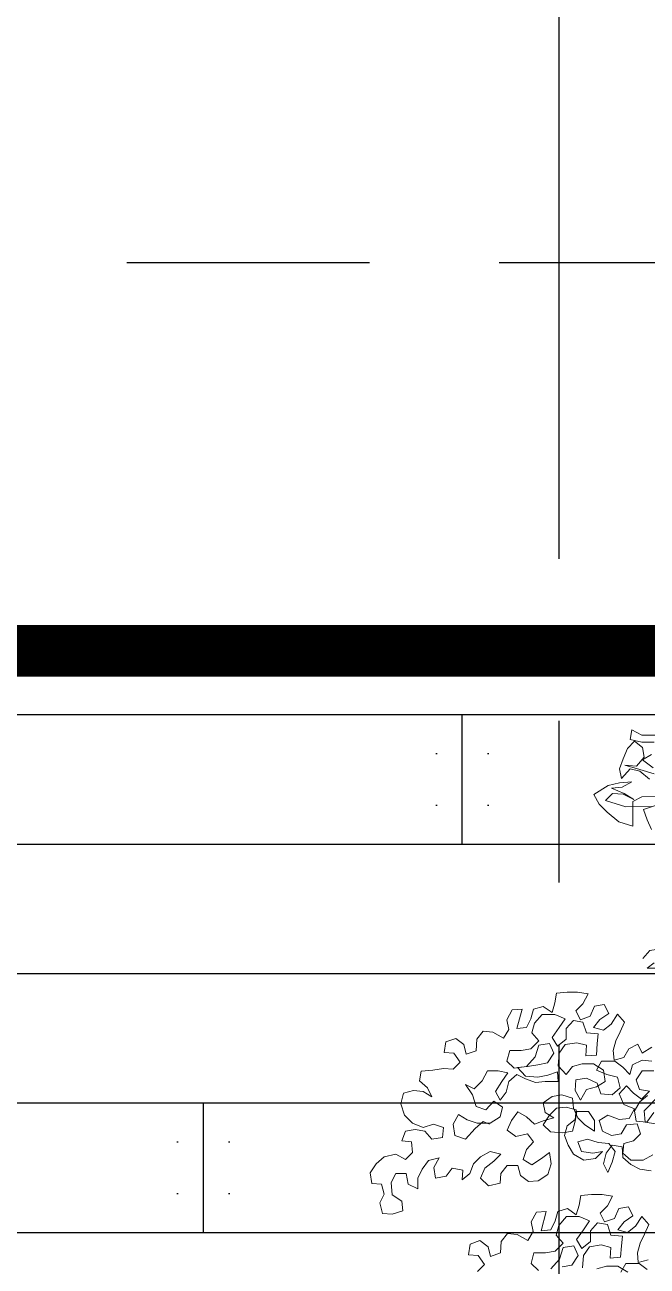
# Model space of a CAD drawing. Header units: metres. Extents: x -58 to 722, y -1100 to 345.
# Drawn here: x 242.201 to 242.682, y -482.747 to -481.788 of the extents above; entities that cross this region are included whole.
import ezdxf

# ---------------------------------------------------------------- set-up
doc = ezdxf.new("R2010")
doc.units = ezdxf.units.M
doc.header["$MEASUREMENT"] = 0
for name, pattern in [('CENTER2', [1.125, 0.75, -0.125, 0.125, -0.125]), ('CENTERX2', [4, 2.5, -0.5, 0.5, -0.5]), ('HIDDEN2', [0.1875, 0.125, -0.0625])]:
    doc.linetypes.add(name, pattern=pattern)
doc.layers.add('FSR_ARQ_006ARBOLES', color=74, linetype='Continuous', lineweight=0)
doc.layers.add('muro bajo', color=33, linetype='Continuous', lineweight=9)
for name, color, linetype in [('FSR_ARQ_007PROYECCIONES', 200, 'HIDDEN2'), ('FSR_ARQ_008MOBILIARIO', 115, 'Continuous'), ('FSR_ARQ_016EJES', 135, 'CENTER2')]:
    doc.layers.add(name, color=color, linetype=linetype)

# ---------------------------------------------------------------- blocks, each defined once
blk = doc.blocks.new('arboles fsr 01')
at = {"layer": 'FSR_ARQ_006ARBOLES'}
for points in [[(186.8037, -34.955), (186.8273, -34.955), (186.8352, -34.9507), (186.8366, -34.9586), (186.8273, -34.9607), (186.8173, -34.9607)], [(186.8194, -34.9707), (186.8266, -34.975), (186.818, -34.9815)], [(186.8194, -35.0315), (186.823, -35.0237), (186.8258, -35.0151), (186.813, -35.0108)], [(186.8151, -35.0044), (186.8273, -35.0051), (186.8344, -35.0087), (186.8344, -35.0287), (186.8459, -35.0251), (186.8552, -35.0173), (186.8616, -35.0108), (186.8659, -35.003), (186.8545, -34.9958), (186.8452, -34.9937), (186.8352, -34.9929), (186.843, -34.9972), (186.8516, -34.9979), (186.8416, -35.0022), (186.8337, -35.0072), (186.8423, -35.0029), (186.8509, -35.0022), (186.8566, -35.008), (186.8401, -35.013), (186.8194, -35.0129)], [(186.8209, -34.9908), (186.8287, -34.9843), (186.8366, -34.9822), (186.8437, -34.9901), (186.8452, -34.9822), (186.8423, -34.9743), (186.8388, -34.9658), (186.833, -34.96), (186.8266, -34.965), (186.8252, -34.9729), (186.8316, -34.9801), (186.8409, -34.9793), (186.8287, -34.9829), (186.8173, -34.9865)], [(186.8264, -35.1357), (186.8207, -35.1293), (186.8121, -35.1278), (186.8028, -35.1307), (186.8078, -35.1379), (186.8142, -35.1436), (186.8228, -35.1436), (186.8171, -35.1393)], [(186.8161, -35.2695), (186.8246, -35.2681), (186.8254, -35.2588), (186.8139, -35.2473)], [(186.8225, -35.2466), (186.8289, -35.2516), (186.8332, -35.2588), (186.8318, -35.2674), (186.8232, -35.2681), (186.8175, -35.2602)], [(186.8175, -35.2266), (186.8268, -35.2266), (186.8318, -35.2338), (186.829, -35.2416), (186.8211, -35.243), (186.8275, -35.2495), (186.834, -35.2445), (186.8397, -35.2388), (186.8454, -35.2452), (186.8418, -35.2538), (186.8332, -35.2574), (186.8375, -35.2652), (186.8454, -35.2659), (186.8547, -35.2624), (186.8618, -35.2667), (186.859, -35.2753), (186.8518, -35.2788), (186.8439, -35.2774), (186.8397, -35.2702), (186.8311, -35.2695), (186.8282, -35.2774), (186.8339, -35.2831), (186.8418, -35.2853), (186.8425, -35.2931), (186.8361, -35.2988), (186.826, -35.2988), (186.8182, -35.2945)], [(186.8196, -35.3074), (186.8289, -35.306), (186.836, -35.3024), (186.8425, -35.2967), (186.8432, -35.2881), (186.8511, -35.2867), (186.8561, -35.2931), (186.8582, -35.3017), (186.8546, -35.3089), (186.8511, -35.3003), (186.8489, -35.2917), (186.8539, -35.2853), (186.8625, -35.2846), (186.8711, -35.2817), (186.879, -35.2839), (186.8761, -35.2917), (186.8668, -35.2931), (186.8589, -35.2917), (186.8647, -35.2974), (186.874, -35.2989), (186.8825, -35.2939), (186.8868, -35.2867), (186.8897, -35.2789), (186.8876, -35.271), (186.8811, -35.266), (186.8804, -35.2581), (186.8883, -35.256), (186.8962, -35.2567), (186.9019, -35.2624), (186.9069, -35.2703), (186.9012, -35.276), (186.8911, -35.2767), (186.8833, -35.2753), (186.8811, -35.2674), (186.8797, -35.2595), (186.8704, -35.2595), (186.8654, -35.2667), (186.8654, -35.2753), (186.8733, -35.2703), (186.879, -35.2645), (186.8826, -35.2567), (186.8833, -35.2488), (186.8919, -35.246), (186.8997, -35.2474), (186.9069, -35.2524), (186.9055, -35.2603), (186.8983, -35.2646), (186.9062, -35.2667), (186.914, -35.2696), (186.9205, -35.2639), (186.9276, -35.2596), (186.9326, -35.2667), (186.9362, -35.2746), (186.929, -35.2796), (186.9197, -35.2775), (186.9147, -35.2839), (186.9205, -35.2903), (186.9233, -35.2982), (186.9161, -35.3025), (186.9083, -35.2975), (186.9019, -35.2925), (186.9004, -35.3018), (186.9033, -35.3103), (186.9111, -35.3154), (186.919, -35.3161), (186.9254, -35.3111), (186.9276, -35.3032), (186.9362, -35.3032), (186.9412, -35.3097), (186.9419, -35.3175), (186.9512, -35.3197), (186.9576, -35.3133), (186.9541, -35.3054), (186.9469, -35.2997), (186.9412, -35.2939), (186.9498, -35.2918), (186.9576, -35.2961), (186.9634, -35.3018), (186.9662, -35.3097), (186.9726, -35.3147), (186.9719, -35.3068), (186.9805, -35.3054), (186.9855, -35.3118), (186.9941, -35.3133), (186.9955, -35.3047), (186.9912, -35.2968), (186.9998, -35.299), (187.0048, -35.3061), (187.0084, -35.3133), (187.0084, -35.3219), (187.0163, -35.3183), (187.0177, -35.3097), (187.0263, -35.3097), (187.0299, -35.3169), (187.0291, -35.3269), (187.0213, -35.3319), (187.0205, -35.3398), (187.0291, -35.3426), (187.037, -35.3419), (187.0391, -35.3334), (187.0356, -35.3262), (187.0377, -35.3183), (187.0456, -35.3176), (187.047, -35.309), (187.042, -35.3019), (187.0356, -35.2962), (187.0263, -35.294), (187.0184, -35.2983), (187.0127, -35.2926), (187.0134, -35.284), (187.0213, -35.2833), (187.0184, -35.2754), (187.0106, -35.274), (187.0027, -35.2754), (186.997, -35.2818), (186.9884, -35.2804), (186.9877, -35.2725), (186.9956, -35.2697), (187.0041, -35.2725), (187.0127, -35.269), (187.0192, -35.2625), (187.022, -35.2532), (187.0199, -35.2447), (187.012, -35.2425), (187.0042, -35.2432), (186.997, -35.2475), (187.0006, -35.2403), (187.007, -35.2346), (187.0056, -35.2268), (186.9963, -35.226), (186.9877, -35.2246), (186.9799, -35.2253), (186.9742, -35.2196), (186.9792, -35.2124), (186.987, -35.2117), (186.9856, -35.2031), (186.9777, -35.2003), (186.9713, -35.2053), (186.9692, -35.2131), (186.9613, -35.2103), (186.9606, -35.201), (186.9556, -35.1945), (186.9477, -35.1952), (186.9391, -35.2002), (186.9348, -35.1931), (186.9363, -35.1852), (186.932, -35.1773), (186.9241, -35.1766), (186.9284, -35.1924), (186.9205, -35.1916), (186.917, -35.1845), (186.9148, -35.1766), (186.907, -35.1745), (186.8998, -35.1795), (186.8977, -35.1716), (186.8963, -35.1637), (186.8877, -35.163), (186.8791, -35.163), (186.8705, -35.1644), (186.8748, -35.1723), (186.8805, -35.178), (186.8769, -35.1852), (186.8691, -35.1823), (186.8655, -35.1744), (186.8576, -35.173), (186.854, -35.1801), (186.8612, -35.1851), (186.8662, -35.1916), (186.8583, -35.1937), (186.8519, -35.1887), (186.8469, -35.1808), (186.8412, -35.1873), (186.8447, -35.1951), (186.8483, -35.2023), (186.8504, -35.2102), (186.8497, -35.218), (186.8418, -35.2159), (186.8376, -35.2087), (186.8304, -35.2051), (186.8268, -35.2123), (186.819, -35.2073)], [(186.819, -35.2187), (186.8268, -35.218), (186.8347, -35.2216), (186.8368, -35.2295), (186.8426, -35.2237), (186.849, -35.2187), (186.8597, -35.2188), (186.864, -35.2259), (186.8554, -35.2295), (186.8468, -35.2316), (186.8447, -35.2402), (186.8511, -35.2459), (186.8604, -35.2452), (186.8633, -35.2366), (186.8719, -35.2324), (186.8805, -35.2338), (186.8812, -35.2424), (186.8769, -35.2502), (186.8719, -35.2417), (186.864, -35.2395), (186.8568, -35.2352), (186.8583, -35.2259), (186.8662, -35.2209), (186.8755, -35.2209), (186.8833, -35.2231), (186.8883, -35.2295), (186.8948, -35.2224), (186.8941, -35.2124), (186.8891, -35.2052), (186.8798, -35.2038), (186.8719, -35.2059), (186.8726, -35.2145), (186.864, -35.2138), (186.8633, -35.2045), (186.8626, -35.1966), (186.8719, -35.1959), (186.8748, -35.1873), (186.8826, -35.1859), (186.8884, -35.1923), (186.8883, -35.2009), (186.8955, -35.2066), (186.8998, -35.1995), (186.8941, -35.1916), (186.8891, -35.1845), (186.8977, -35.1809), (186.9077, -35.1809), (186.9141, -35.1881), (186.9162, -35.1959), (186.9105, -35.2024), (186.9169, -35.2088), (186.9248, -35.2102), (186.9341, -35.2102), (186.9363, -35.2188), (186.9305, -35.2245), (186.9205, -35.2231), (186.9134, -35.2152), (186.9105, -35.2059), (186.9019, -35.2045), (186.8984, -35.2124), (186.9034, -35.2202), (186.9112, -35.2217), (186.9198, -35.2231), (186.9277, -35.2238), (186.9212, -35.231), (186.9112, -35.2317), (186.9033, -35.2302), (186.8955, -35.2274), (186.8948, -35.2352), (186.9055, -35.2352), (186.9133, -35.236), (186.9212, -35.2331), (186.9284, -35.2295), (186.9348, -35.2353), (186.9369, -35.2439), (186.9419, -35.2503), (186.9455, -35.2432), (186.9405, -35.2353), (186.9355, -35.2281), (186.9434, -35.2267), (186.952, -35.2267), (186.9563, -35.2346), (186.9627, -35.241), (186.9698, -35.2375), (186.9641, -35.246), (186.9612, -35.2553), (186.9534, -35.2582), (186.9469, -35.251), (186.9398, -35.256), (186.9419, -35.2639), (186.9498, -35.2689), (186.9605, -35.2689), (186.9684, -35.2661), (186.9755, -35.2618), (186.9798, -35.2696), (186.9784, -35.2789), (186.9698, -35.2818), (186.9619, -35.2732), (186.9555, -35.2675), (186.9505, -35.2696)], [(186.9602, -35.3889), (186.9545, -35.3831), (186.9595, -35.376), (186.9674, -35.3753), (186.966, -35.3667), (186.9581, -35.3638), (186.9516, -35.3688), (186.9495, -35.3767), (186.9416, -35.3738), (186.9409, -35.3645), (186.9359, -35.3581), (186.9281, -35.3588), (186.9195, -35.3638), (186.9152, -35.3566), (186.9166, -35.3488), (186.9123, -35.3409), (186.9045, -35.3402), (186.9087, -35.3559), (186.9009, -35.3552), (186.8973, -35.348), (186.8952, -35.3402), (186.8873, -35.338), (186.8802, -35.343), (186.878, -35.3352), (186.8766, -35.3273), (186.868, -35.3266), (186.8594, -35.3266), (186.8508, -35.328), (186.8551, -35.3358), (186.8608, -35.3416), (186.8573, -35.3487), (186.8494, -35.3459), (186.8458, -35.338), (186.838, -35.3365), (186.8344, -35.3437), (186.8415, -35.3487), (186.8465, -35.3552), (186.8387, -35.3573), (186.8322, -35.3523), (186.8272, -35.3444), (186.8215, -35.3508), (186.8251, -35.3587), (186.8286, -35.3659), (186.8308, -35.3737), (186.8301, -35.3816), (186.8222, -35.3794)], [(186.8229, -35.3873), (186.8293, -35.3823), (186.8401, -35.3823), (186.8443, -35.3895)], [(186.8386, -35.3895), (186.8465, -35.3845), (186.8558, -35.3845), (186.8637, -35.3866)], [(186.8751, -35.3859), (186.8744, -35.3759), (186.8694, -35.3688), (186.8601, -35.3673), (186.8522, -35.3695), (186.8529, -35.378), (186.8444, -35.3773), (186.8437, -35.368), (186.8429, -35.3602), (186.8522, -35.3594), (186.8551, -35.3509), (186.863, -35.3494), (186.8687, -35.3559), (186.8687, -35.3645), (186.8758, -35.3702), (186.8801, -35.363), (186.8744, -35.3552), (186.8694, -35.348), (186.878, -35.3445), (186.888, -35.3445), (186.8944, -35.3516), (186.8966, -35.3595), (186.8909, -35.3659), (186.8973, -35.3724), (186.9052, -35.3738), (186.9145, -35.3738), (186.9166, -35.3824), (186.9109, -35.3881)], [(186.9009, -35.3867), (186.8937, -35.3788), (186.8909, -35.3695), (186.8823, -35.3681), (186.8787, -35.3759), (186.8837, -35.3838), (186.8916, -35.3852)]]:
    blk.add_lwpolyline(points, dxfattribs=at)

msp = doc.modelspace()

# ---------------------------------------------------------------- hatches: boundary and pattern name
at = {"layer": 'FSR_ARQ_008MOBILIARIO', "ltscale": 0.005}
h = msp.add_hatch(dxfattribs=at)
h.set_pattern_fill('BOARDWN', color=256, scale=0.05, pattern_type=2)
h.set_pattern_definition([(0, (241.93889, -478.3208), (0, 0.1), []), (90, (241.9389, -478.3208), (-0.2, 0.2), [0.1, -0.7]), (90, (241.9589, -478.2908), (-0.2, 0.2), [0, -0.04, 0, -0.76]), (90, (242.7189, -478.2908), (-0.2, 0.2), [0, -0.04, 0, -0.76]), (90, (242.3389, -478.2208), (-0.2, 0.2), [0.1, -0.7]), (90, (242.3189, -478.1908), (-0.2, 0.2), [0, -0.04, 0, -0.76]), (90, (242.3589, -478.1908), (-0.2, 0.2), [0, -0.04, 0, -0.76])])
h.paths.add_polyline_path([(244.33859, -482.2444), (241.83859, -482.2544), (241.83859, -484.65142), (244.33859, -484.65142)])

# ---------------------------------------------------------------- linework, layer by layer
at = {"layer": 'FSR_ARQ_007PROYECCIONES', "ltscale": 1.5}
for p, q in [((231.92999, -481.97142), (248.29485, -481.97142)), ((231.92999, -482.27142), (248.29485, -482.27142))]:
    msp.add_line(p, q, dxfattribs=at)
at = {"layer": 'FSR_ARQ_016EJES', "linetype": 'CENTERX2', "ltscale": 0.25}
msp.add_line((242.61359, -474.57542), (242.61359, -485.60006), dxfattribs=at)
at = {"layer": 'muro bajo', "ltscale": 0.005, "const_width": 0.04}
msp.add_lwpolyline([(236.43859, -478.21142), (244.33859, -478.21142), (244.33859, -482.27142), (236.43859, -482.27142)], close=True, dxfattribs=at)
at = {"layer": 'muro bajo', "ltscale": 0.005}
for points in [[(236.43859, -482.26142), (244.33859, -482.26142)], [(236.43859, -482.27142), (244.33859, -482.27142)]]:
    msp.add_lwpolyline(points, dxfattribs=at)

# ---------------------------------------------------------------- block references
at = {"layer": 'FSR_ARQ_006ARBOLES', "xscale": -0.9551441900355857, "yscale": 0.9551441900355857, "zscale": 0.9551441900355857}
msp.add_blockref('arboles fsr 01', (421.12469, -448.94936), dxfattribs=at)

doc.saveas('drawing.dxf')
